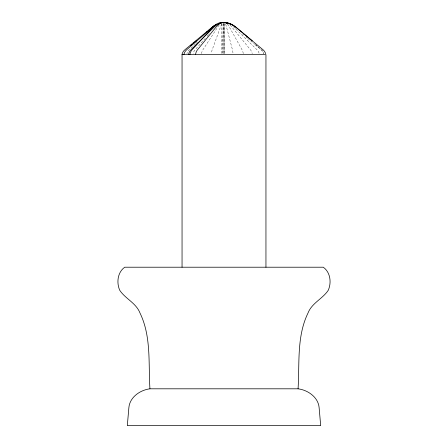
<?xml version="1.0" encoding="UTF-8"?>
<svg xmlns="http://www.w3.org/2000/svg" width="448" height="448" viewBox="0 0 448 448"><rect width="100%" height="100%" fill="white"/><g stroke="black" fill="none" stroke-linecap="round" stroke-linejoin="round"><path stroke-width="0.34" stroke-dasharray="2.24 1.68" d="M205.324 38.326L195.227 49.65A8.26 6.093 90 0 0 193.161 53.659M207.161 36.266L209.916 33.18M195.462 43.988L189.392 49.65A8.26 7.33 -90 0 0 186.906 53.659M195.972 43.518L197.49 42.101M234.886 27.446L235.934 28.33M242.749 34.104L243.796 34.994M245.89 36.77L247.464 38.102M247.99 38.545L250.085 40.326M250.611 40.768L254.806 44.318M255.326 44.766L261.094 49.65A8.266 8.142 -90 0 1 263.827 53.659A8.26 7.879 -90 0 0 261.162 49.65L257.505 46.48M255.416 44.666L256.984 46.026M224.269 23.772L224.269 53.934M224.011 22.4L224.022 53.934M223.938 23.772L223.961 53.934M222.998 23.772L222.998 53.934M221.827 23.772L221.827 53.934M233.072 26.348A20.227 17.063 90 0 1 233.778 26.998L256.872 49.65A8.26 6.966 -90 0 1 259.235 53.659M228.827 24.192A20.222 13.653 -90 0 1 229.471 24.662M230.093 25.178A20.222 13.653 -90 0 1 231.846 26.998L250.326 49.65A8.26 5.572 90 0 1 252.213 53.659M227.298 24.192A20.222 9.324 90 0 1 229.359 26.998L241.982 49.65A8.26 3.808 90 0 1 243.27 53.659M225.54 24.192A20.222 4.362 90 0 1 226.509 26.998L232.411 49.65A8.26 1.781 90 0 1 233.016 53.659M223.77 23.414A20.222 0.896 -90 0 0 223.485 26.998L222.27 49.65A8.26 0.37 -90 0 0 222.141 53.659M221.844 24.192A20.216 6.093 -90 0 0 220.494 26.998L212.24 49.65A8.26 2.492 90 0 0 211.4 53.659M219.145 25.178A20.222 10.881 -90 0 0 217.745 26.998L203.017 49.65A8.26 4.441 -90 0 0 201.51 53.659"/><path stroke-width="0.67" d="M298.071 388.808C299.656 363.574 296.604 336.566 307.938 313.18C311.802 303.005 322.622 298.827 328.238 290.315C331.666 282.716 330.445 272.227 323.266 267.21L124.734 267.21C117.555 272.227 116.334 282.716 119.762 290.315C125.378 298.827 136.198 303.005 140.062 313.18C151.396 336.566 148.344 363.574 149.929 388.808C140.157 390.057 129.73 397.169 128.873 407.686L127.316 425.6L320.684 425.6L319.127 407.686C318.27 397.169 307.843 390.057 298.071 388.808L149.929 388.808M190.635 45.651L192.209 44.318M193.256 43.434L196.398 40.768M206.36 32.329L207.407 31.444M208.981 30.111L210.549 28.778M211.602 27.888L212.649 26.998A20.222 19.746 -90 0 1 214.306 25.738M222.874 22.646A20.222 10.881 -90 0 1 223.44 22.495L224.851 22.495A20.227 17.063 90 0 1 227.483 23.106M224.969 22.646A20.222 9.324 90 0 0 224.482 22.495L223.25 22.495A20.222 14.924 -90 0 0 222.454 22.646M222.141 22.646A20.222 17.948 90 0 1 223.07 22.495L224.224 22.495A20.222 4.362 90 0 1 224.454 22.646M223.905 22.646A20.222 0.896 -90 0 1 223.955 22.495L222.981 22.495A20.222 20.205 -90 0 0 221.906 22.646M223.367 22.641A20.216 6.093 -90 0 1 224 22.4L222.953 22.495A20.222 19.746 -90 0 0 221.95 22.646M195.546 54.617A8.26 5.583 -90 0 1 197.602 49.65L216.098 26.998A20.216 13.664 -90 0 1 223.25 22.495L223.972 22.406L223.003 22.495A20.222 19.281 -90 0 0 220.03 23.106M223.938 22.4L222.253 22.641A20.216 17.052 -90 0 0 214.206 26.998L191.117 49.65A8.26 6.966 90 0 0 188.552 54.617M224.078 22.411L224.997 22.495A20.222 19.298 90 0 1 232.562 25.178M252.314 40.869L235.76 26.998A19.964 19.886 -90 0 0 224.269 22.4L221.827 22.4A19.964 15.299 -90 0 0 212.99 27.003L192.192 49.65A8.266 6.334 -90 0 0 189.879 54.617M265.709 53.659L264.617 51.442L263.295 49.969L235.564 26.998A20.222 20.205 -90 0 0 224.997 22.495L224.123 22.417L224.706 22.495A20.222 13.653 -90 0 1 226.811 23.106M265.95 267.21L265.95 54.617L181.972 54.617A8.26 8.249 -90 0 1 185.041 49.65L212.386 26.998A20.222 20.205 -90 0 1 216.854 24.192M182.05 54.617L182.05 267.21M222.998 22.4A19.964 19.667 -90 0 1 225.053 22.641M226.072 22.848A19.964 19.667 -90 0 1 227.074 23.106M225.445 22.848A20.222 9.324 90 0 1 225.921 23.106M215.186 25.178A20.222 19.746 -90 0 1 216.087 24.662M219.839 23.106A20.222 20.205 -90 0 1 220.864 22.848M214.536 25.738A20.222 19.281 -90 0 0 212.912 26.998L186.816 49.65A8.26 7.874 -90 0 0 183.915 54.617M215.393 25.178A20.222 19.281 -90 0 1 216.272 24.662"/></g></svg>
